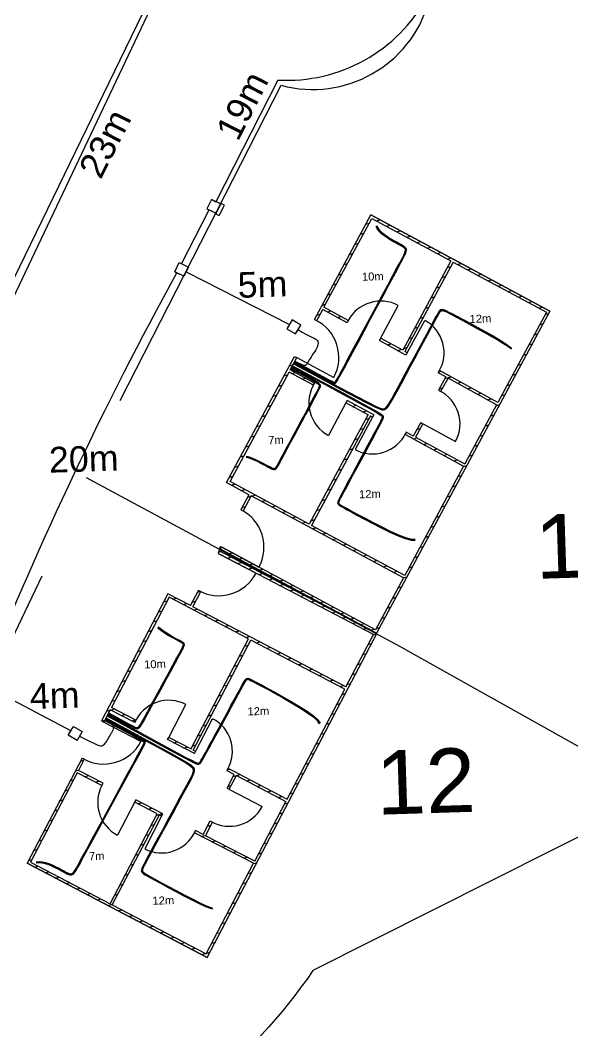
# Model space of a CAD drawing. Header units: millimetres. Extents: x 190 to 398, y 11 to 188.
# Drawn here: x 252.44 to 274.01, y 113.8 to 153.26 of the extents above; entities that cross this region are included whole.
import ezdxf

# ---------------------------------------------------------------- set-up
doc = ezdxf.new("R2010")
doc.units = ezdxf.units.MM
for name, color, linetype in [('cint', 94, 'Continuous'), ('cpri', 36, 'Continuous'), ('csec', 170, 'Continuous'), ('urbanizacion', 7, 'Continuous')]:
    doc.layers.add(name, color=color, linetype=linetype)
doc.styles.get("Standard").update_dxf_attribs({"font": 'arial.ttf'})
pattern_1 = [(16.72004, (-141.39198, 183.73113), (-0.0913433, 0.30407672), [])]
pattern_2 = [(16.02646, (-125.25624, 217.3366), (-0.08765578, 0.30516015), [])]

msp = doc.modelspace()

# ---------------------------------------------------------------- hatches: boundary and pattern name
at = {"layer": 'urbanizacion'}
h = msp.add_hatch(dxfattribs=at)
h.set_pattern_fill('ANSI31', color=256, scale=0.1, angle=-28.28)
h.set_pattern_definition(pattern_1)
h.paths.add_polyline_path([(269.335, 143.818), (272.976, 141.859), (271.082, 138.339), (268.806, 139.586), (268.758, 139.498), (269.048, 139.339), (268.762, 138.816), (268.85, 138.768), (269.136, 139.291), (271.035, 138.251), (270.611, 137.463), (270.698, 137.413), (273.112, 141.9), (266.12, 145.661), (263.925, 141.581), (264.013, 141.534), (264.247, 141.969), (265.196, 141.45), (265.244, 141.537), (264.295, 142.057), (266.161, 145.526), (269.247, 143.866), (267.368, 140.374), (266.507, 140.846), (266.459, 140.758), (267.495, 140.19), (267.543, 140.277), (267.456, 140.326)])
h = msp.add_hatch(dxfattribs=at)
h.set_pattern_fill('ANSI31', color=256, scale=0.1, angle=-28.28)
h.set_pattern_definition(pattern_1)
h.paths.add_polyline_path([(266.104, 137.813), (266.192, 137.766), (266.24, 137.854), (265.199, 138.414), (265.151, 138.326), (266.016, 137.861), (264.553, 135.141), (264.641, 135.094)])
h.paths.add_polyline_path([(262.93, 139.521), (263.877, 139.012, -0.017288), (263.927, 139.098), (262.978, 139.609), (263.236, 140.09), (263.148, 140.137), (261.387, 136.863), (261.475, 136.815)])
h.paths.add_polyline_path([(270.698, 137.413), (270.611, 137.463), (269.793, 135.943), (267.87, 136.977), (268.158, 137.504), (268.07, 137.552), (267.782, 137.025), (267.508, 137.172), (267.46, 137.084), (267.822, 136.889), (269.745, 135.854), (268.273, 133.118), (268.361, 133.07)])
h.paths.add_polyline_path([(261.475, 136.815), (261.387, 136.863), (260.495, 135.206), (261.367, 134.737), (261.05, 134.147, -0.015248), (261.138, 134.1), (261.456, 134.69), (267.399, 131.492), (266.305, 129.459), (260.362, 132.656), (260.269, 132.706), (260.226, 132.616), (266.345, 129.324), (267.487, 131.445), (268.361, 133.07), (268.273, 133.118), (267.446, 131.58), (263.805, 133.539), (264.641, 135.094), (264.553, 135.141), (263.717, 133.587), (260.631, 135.247)])
h = msp.add_hatch(dxfattribs=at)
h.set_pattern_fill('ANSI31', color=256, scale=0.1, angle=-28.9735)
h.set_pattern_definition(pattern_2)
h.paths.add_polyline_path([(259.192, 124.759), (259.281, 124.713), (259.235, 124.625), (258.187, 125.172), (258.233, 125.261), (259.104, 124.806), (260.535, 127.542), (260.624, 127.496)])
h.paths.add_polyline_path([(255.999, 126.43), (256.951, 125.932, 0.017288), (256.908, 125.842), (255.952, 126.341), (255.699, 125.858), (255.611, 125.904), (257.334, 129.198), (257.423, 129.152)])
h.paths.add_polyline_path([(262.099, 121.181), (262.01, 121.224), (262.81, 122.755), (260.875, 123.767), (260.6, 123.232), (260.511, 123.278), (260.786, 123.813), (260.511, 123.957), (260.557, 124.046), (260.92, 123.856), (262.856, 122.843), (264.296, 125.597), (264.385, 125.551)])
h.paths.add_polyline_path([(257.423, 129.152), (257.334, 129.198), (258.206, 130.865), (259.083, 130.406), (259.394, 131, 0.015248), (259.482, 130.954), (259.172, 130.36), (265.152, 127.232), (266.222, 129.278), (260.242, 132.406), (260.148, 132.455), (260.2, 132.541), (266.357, 129.321), (265.241, 127.186), (264.385, 125.551), (264.296, 125.597), (265.106, 127.144), (261.442, 129.06), (260.624, 127.496), (260.535, 127.542), (261.353, 129.106), (258.248, 130.731)])
h = msp.add_hatch(dxfattribs=at)
h.set_pattern_fill('ANSI31', color=256, scale=0.1, angle=-28.9735)
h.set_pattern_definition(pattern_2)
h.paths.add_polyline_path([(256.032, 118.717), (259.696, 116.801), (261.549, 120.343), (259.24, 121.529), (259.286, 121.617), (259.58, 121.467), (259.853, 121.997), (259.941, 121.951), (259.669, 121.421), (261.595, 120.432), (262.01, 121.224), (262.099, 121.181), (259.738, 116.666), (252.703, 120.345), (254.851, 124.451), (254.939, 124.404), (254.71, 123.966), (255.672, 123.473), (255.627, 123.384), (254.664, 123.878), (252.838, 120.388), (255.943, 118.764), (257.781, 122.277), (256.908, 122.726), (256.953, 122.815), (258.005, 122.275), (257.959, 122.186), (257.87, 122.231)])

# ---------------------------------------------------------------- linework, layer by layer
at = {"layer": 'cint'}
for points in [[(263.137, 139.906), (263.631, 139.64), (264.007, 139.438), (264.282, 139.291), (264.473, 139.191), (264.596, 139.128), (264.668, 139.095), (264.705, 139.082), (264.725, 139.082), (264.741, 139.088), (264.76, 139.107), (264.788, 139.147), (264.83, 139.217), (264.891, 139.324), (264.976, 139.479), (265.09, 139.69), (265.238, 139.965), (265.423, 140.308), (265.637, 140.707), (265.872, 141.143), (266.117, 141.598), (266.363, 142.055), (266.6, 142.496), (266.819, 142.902), (267.01, 143.256), (267.165, 143.545), (267.286, 143.772), (267.378, 143.946), (267.443, 144.076), (267.485, 144.169), (267.508, 144.234), (267.517, 144.28), (267.513, 144.314), (267.502, 144.345), (267.482, 144.374), (267.452, 144.403), (267.412, 144.433), (267.362, 144.465), (267.299, 144.502), (267.223, 144.544), (267.134, 144.592), (267.031, 144.648), (266.919, 144.711), (266.803, 144.782), (266.69, 144.859), (266.584, 144.943), (266.491, 145.033), (266.417, 145.128), (266.367, 145.229)], [(263.107, 139.849), (264.159, 139.283), (264.969, 138.848), (265.57, 138.528), (265.995, 138.306), (266.28, 138.164), (266.456, 138.085), (266.559, 138.053), (266.622, 138.049), (266.673, 138.061), (266.722, 138.09), (266.773, 138.139), (266.829, 138.213), (266.895, 138.317), (266.974, 138.454), (267.07, 138.63), (267.187, 138.847), (267.328, 139.109), (267.488, 139.405), (267.659, 139.723), (267.836, 140.052), (268.013, 140.38), (268.182, 140.694), (268.337, 140.982), (268.471, 141.232), (268.581, 141.435), (268.667, 141.594), (268.734, 141.714), (268.784, 141.801), (268.823, 141.861), (268.852, 141.898), (268.876, 141.918), (268.898, 141.928), (268.923, 141.93), (268.956, 141.924), (269.003, 141.907), (269.072, 141.876), (269.169, 141.827), (269.299, 141.759), (269.469, 141.668), (269.687, 141.551), (269.952, 141.408), (270.251, 141.245), (270.562, 141.074), (270.864, 140.904), (271.138, 140.745), (271.363, 140.607), (271.518, 140.498), (271.584, 140.43)], [(263.116, 139.867), (264.168, 139.301), (264.977, 138.867), (265.576, 138.547), (266, 138.326), (266.282, 138.185), (266.456, 138.106), (266.556, 138.074), (266.617, 138.071), (266.666, 138.083), (266.713, 138.11), (266.762, 138.159), (266.817, 138.231), (266.881, 138.334), (266.959, 138.469), (267.055, 138.643), (267.171, 138.86), (267.312, 139.12), (267.471, 139.416), (267.642, 139.734), (267.819, 140.063), (267.996, 140.39), (268.165, 140.705), (268.32, 140.993), (268.455, 141.244), (268.566, 141.449), (268.653, 141.609), (268.72, 141.731), (268.772, 141.819), (268.811, 141.88), (268.842, 141.919), (268.867, 141.94), (268.891, 141.95), (268.918, 141.953), (268.953, 141.947), (269.002, 141.929), (269.073, 141.897), (269.171, 141.848), (269.303, 141.779), (269.476, 141.687), (269.695, 141.569), (269.963, 141.425), (270.263, 141.262), (270.575, 141.09), (270.879, 140.919), (271.154, 140.758), (271.38, 140.617), (271.537, 140.507), (271.603, 140.436)], [(263.126, 139.885), (264.177, 139.319), (264.985, 138.885), (265.583, 138.567), (266.004, 138.346), (266.284, 138.205), (266.455, 138.128), (266.553, 138.096), (266.611, 138.093), (266.658, 138.104), (266.704, 138.131), (266.751, 138.178), (266.805, 138.249), (266.868, 138.35), (266.945, 138.484), (267.039, 138.657), (267.155, 138.872), (267.295, 139.132), (267.454, 139.426), (267.625, 139.744), (267.802, 140.073), (267.978, 140.401), (268.148, 140.715), (268.304, 141.005), (268.439, 141.257), (268.55, 141.463), (268.638, 141.624), (268.707, 141.748), (268.759, 141.838), (268.8, 141.9), (268.832, 141.939), (268.859, 141.962), (268.885, 141.973), (268.913, 141.976), (268.949, 141.97), (269.001, 141.952), (269.074, 141.919), (269.174, 141.869), (269.308, 141.799), (269.482, 141.706), (269.703, 141.587), (269.973, 141.442), (270.274, 141.278), (270.588, 141.105), (270.893, 140.933), (271.17, 140.77), (271.397, 140.628), (271.555, 140.515), (271.622, 140.442)], [(263.055, 139.753), (264.185, 139.144), (265.041, 138.682), (265.663, 138.346), (266.088, 138.114), (266.354, 137.965), (266.5, 137.877), (266.563, 137.831), (266.582, 137.805), (266.588, 137.78), (266.585, 137.748), (266.573, 137.705), (266.547, 137.644), (266.507, 137.561), (266.449, 137.451), (266.373, 137.307), (266.275, 137.125), (266.155, 136.902), (266.017, 136.647), (265.868, 136.37), (265.713, 136.082), (265.558, 135.794), (265.41, 135.518), (265.273, 135.264), (265.154, 135.044), (265.058, 134.864), (264.983, 134.724), (264.927, 134.617), (264.888, 134.538), (264.863, 134.482), (264.85, 134.443), (264.847, 134.417), (264.851, 134.396), (264.861, 134.377), (264.883, 134.356), (264.922, 134.327), (264.986, 134.288), (265.081, 134.234), (265.212, 134.162), (265.387, 134.067), (265.613, 133.946), (265.89, 133.797), (266.206, 133.63), (266.541, 133.459), (266.877, 133.296), (267.195, 133.154), (267.477, 133.046), (267.704, 132.984), (267.857, 132.983)], [(263.004, 139.656), (263.337, 139.477), (263.595, 139.338), (263.786, 139.233), (263.921, 139.157), (264.009, 139.104), (264.063, 139.067), (264.09, 139.041), (264.102, 139.019), (264.106, 138.996), (264.103, 138.966), (264.089, 138.924), (264.064, 138.866), (264.024, 138.785), (263.967, 138.677), (263.892, 138.536), (263.796, 138.357), (263.678, 138.137), (263.542, 137.886), (263.395, 137.613), (263.243, 137.33), (263.091, 137.048), (262.945, 136.777), (262.812, 136.529), (262.697, 136.315), (262.604, 136.142), (262.531, 136.009), (262.477, 135.91), (262.437, 135.841), (262.408, 135.795), (262.387, 135.768), (262.371, 135.755), (262.356, 135.75), (262.34, 135.749), (262.321, 135.753), (262.297, 135.761), (262.266, 135.775), (262.226, 135.794), (262.177, 135.82), (262.115, 135.853), (262.04, 135.893), (261.95, 135.941), (261.849, 135.994), (261.742, 136.049), (261.632, 136.101), (261.524, 136.148), (261.423, 136.187), (261.333, 136.213), (261.258, 136.223)], [(255.888, 126.212), (256.22, 126.032), (256.478, 125.893), (256.67, 125.79), (256.807, 125.719), (256.9, 125.673), (256.96, 125.649), (256.997, 125.641), (257.022, 125.643), (257.044, 125.652), (257.067, 125.671), (257.094, 125.705), (257.129, 125.758), (257.175, 125.836), (257.235, 125.942), (257.312, 126.083), (257.409, 126.261), (257.528, 126.48), (257.664, 126.731), (257.812, 127.003), (257.966, 127.286), (258.119, 127.567), (258.266, 127.837), (258.4, 128.085), (258.516, 128.299), (258.61, 128.471), (258.682, 128.604), (258.735, 128.704), (258.771, 128.776), (258.793, 128.825), (258.805, 128.857), (258.807, 128.878), (258.803, 128.893), (258.794, 128.906), (258.781, 128.92), (258.761, 128.936), (258.733, 128.955), (258.695, 128.977), (258.646, 129.005), (258.585, 129.038), (258.51, 129.079), (258.42, 129.128), (258.321, 129.183), (258.216, 129.243), (258.112, 129.307), (258.014, 129.371), (257.927, 129.435), (257.855, 129.496), (257.806, 129.553)], [(255.835, 126.117), (256.963, 125.504), (257.818, 125.04), (258.44, 124.704), (258.867, 124.476), (259.137, 124.334), (259.29, 124.26), (259.363, 124.233), (259.395, 124.231), (259.42, 124.24), (259.445, 124.259), (259.474, 124.294), (259.511, 124.348), (259.558, 124.428), (259.619, 124.536), (259.698, 124.679), (259.796, 124.86), (259.917, 125.083), (260.056, 125.338), (260.206, 125.614), (260.362, 125.901), (260.518, 126.188), (260.668, 126.464), (260.806, 126.717), (260.925, 126.937), (261.022, 127.116), (261.099, 127.256), (261.158, 127.361), (261.202, 127.437), (261.236, 127.488), (261.261, 127.52), (261.282, 127.538), (261.301, 127.545), (261.323, 127.547), (261.353, 127.541), (261.398, 127.523), (261.466, 127.491), (261.562, 127.442), (261.695, 127.371), (261.87, 127.276), (262.095, 127.154), (262.371, 127.004), (262.684, 126.831), (263.01, 126.644), (263.33, 126.452), (263.623, 126.264), (263.868, 126.087), (264.044, 125.93), (264.129, 125.803)], [(255.752, 125.965), (256.244, 125.697), (256.619, 125.493), (256.892, 125.343), (257.081, 125.238), (257.201, 125.169), (257.268, 125.127), (257.299, 125.103), (257.31, 125.087), (257.313, 125.07), (257.308, 125.043), (257.29, 124.998), (257.255, 124.925), (257.198, 124.815), (257.115, 124.659), (257.001, 124.449), (256.852, 124.174), (256.666, 123.832), (256.449, 123.434), (256.213, 122.999), (255.966, 122.545), (255.718, 122.089), (255.479, 121.649), (255.259, 121.244), (255.067, 120.89), (254.91, 120.602), (254.786, 120.376), (254.691, 120.204), (254.618, 120.079), (254.563, 119.993), (254.521, 119.938), (254.488, 119.906), (254.457, 119.889), (254.425, 119.882), (254.39, 119.883), (254.35, 119.892), (254.303, 119.909), (254.247, 119.934), (254.182, 119.966), (254.106, 120.007), (254.017, 120.055), (253.914, 120.111), (253.799, 120.17), (253.677, 120.228), (253.55, 120.281), (253.422, 120.323), (253.296, 120.352), (253.176, 120.362), (253.064, 120.348)], [(255.763, 125.986), (256.813, 125.415), (257.617, 124.977), (258.211, 124.651), (258.626, 124.419), (258.897, 124.262), (259.056, 124.16), (259.136, 124.096), (259.17, 124.049), (259.187, 124.003), (259.189, 123.951), (259.176, 123.885), (259.145, 123.801), (259.096, 123.693), (259.025, 123.556), (258.933, 123.382), (258.816, 123.167), (258.675, 122.908), (258.515, 122.614), (258.343, 122.297), (258.165, 121.969), (257.987, 121.642), (257.816, 121.328), (257.659, 121.039), (257.523, 120.787), (257.411, 120.582), (257.324, 120.42), (257.258, 120.295), (257.212, 120.202), (257.182, 120.134), (257.166, 120.085), (257.162, 120.05), (257.167, 120.023), (257.18, 119.998), (257.205, 119.97), (257.248, 119.937), (257.315, 119.894), (257.412, 119.837), (257.544, 119.764), (257.718, 119.669), (257.938, 119.549), (258.207, 119.403), (258.509, 119.24), (258.826, 119.072), (259.137, 118.911), (259.424, 118.768), (259.668, 118.656), (259.848, 118.586), (259.946, 118.569)], [(255.773, 126.003), (256.822, 125.433), (257.628, 124.993), (258.223, 124.667), (258.641, 124.433), (258.913, 124.275), (259.074, 124.172), (259.156, 124.105), (259.192, 124.057), (259.209, 124.009), (259.211, 123.954), (259.198, 123.887), (259.167, 123.801), (259.117, 123.691), (259.046, 123.552), (258.952, 123.377), (258.835, 123.161), (258.694, 122.901), (258.534, 122.606), (258.361, 122.288), (258.183, 121.96), (258.005, 121.633), (257.835, 121.32), (257.678, 121.031), (257.542, 120.781), (257.431, 120.577), (257.344, 120.416), (257.28, 120.293), (257.234, 120.201), (257.205, 120.135), (257.189, 120.088), (257.185, 120.055), (257.19, 120.03), (257.202, 120.006), (257.226, 119.98), (257.268, 119.948), (257.333, 119.907), (257.428, 119.851), (257.559, 119.778), (257.73, 119.685), (257.948, 119.566), (258.216, 119.421), (258.516, 119.259), (258.831, 119.092), (259.141, 118.931), (259.426, 118.788), (259.667, 118.676), (259.845, 118.606), (259.941, 118.589)], [(255.782, 126.021), (256.832, 125.45), (257.639, 125.01), (258.236, 124.682), (258.655, 124.448), (258.93, 124.288), (259.092, 124.183), (259.176, 124.115), (259.213, 124.064), (259.231, 124.014), (259.234, 123.958), (259.22, 123.888), (259.189, 123.801), (259.138, 123.689), (259.066, 123.548), (258.972, 123.371), (258.854, 123.154), (258.713, 122.893), (258.552, 122.598), (258.379, 122.28), (258.201, 121.951), (258.023, 121.624), (257.853, 121.311), (257.697, 121.024), (257.561, 120.774), (257.451, 120.571), (257.365, 120.412), (257.301, 120.29), (257.256, 120.201), (257.227, 120.136), (257.212, 120.092), (257.208, 120.06), (257.212, 120.036), (257.224, 120.014), (257.247, 119.99), (257.287, 119.96), (257.351, 119.919), (257.444, 119.865), (257.573, 119.793), (257.742, 119.701), (257.959, 119.583), (258.225, 119.439), (258.524, 119.277), (258.837, 119.111), (259.145, 118.951), (259.428, 118.809), (259.667, 118.696), (259.842, 118.625), (259.935, 118.608)]]:
    msp.add_lwpolyline(points, dxfattribs=at)
for points in [[(263.147, 139.923), (263.64, 139.658), (264.016, 139.456), (264.291, 139.309), (264.482, 139.209), (264.605, 139.146), (264.675, 139.113), (264.709, 139.102), (264.721, 139.102), (264.729, 139.106), (264.745, 139.12), (264.771, 139.158), (264.813, 139.227), (264.873, 139.334), (264.958, 139.489), (265.072, 139.699), (265.22, 139.974), (265.405, 140.318), (265.62, 140.716), (265.854, 141.152), (266.099, 141.608), (266.345, 142.064), (266.582, 142.505), (266.801, 142.911), (266.992, 143.266), (267.147, 143.554), (267.269, 143.782), (267.36, 143.956), (267.425, 144.084), (267.466, 144.176), (267.489, 144.239), (267.496, 144.28), (267.494, 144.309), (267.484, 144.335), (267.466, 144.361), (267.439, 144.387), (267.401, 144.416), (267.351, 144.448), (267.289, 144.485), (267.213, 144.526), (267.124, 144.574, -0.000513), (267.124, 144.574), (267.021, 144.63, -0.004425), (267.021, 144.63), (266.909, 144.694, -0.008303), (266.908, 144.694), (266.793, 144.765, -0.012493), (266.792, 144.765), (266.678, 144.842, -0.017769), (266.677, 144.843), (266.571, 144.927, -0.025035), (266.57, 144.928), (266.477, 145.018, -0.035466), (266.475, 145.02), (266.401, 145.116, -0.050126), (266.399, 145.119), (266.349, 145.22)], [(263.156, 139.941), (263.65, 139.676), (264.025, 139.474), (264.3, 139.327), (264.491, 139.226), (264.613, 139.164), (264.683, 139.132), (264.712, 139.122), (264.717, 139.122), (264.718, 139.123), (264.73, 139.133), (264.755, 139.169), (264.796, 139.237), (264.856, 139.344), (264.941, 139.498), (265.054, 139.709), (265.202, 139.984), (265.387, 140.327), (265.602, 140.726), (265.837, 141.162), (266.082, 141.617), (266.328, 142.074), (266.565, 142.514), (266.784, 142.921), (266.974, 143.275), (267.13, 143.564), (267.251, 143.791), (267.342, 143.965), (267.407, 144.093), (267.448, 144.184), (267.47, 144.244), (267.476, 144.281), (267.474, 144.305), (267.466, 144.326), (267.451, 144.348), (267.426, 144.372), (267.389, 144.4), (267.341, 144.431), (267.279, 144.467), (267.204, 144.509), (267.115, 144.557, -0.000513), (267.114, 144.557), (267.011, 144.613, -0.004425), (267.011, 144.613), (266.899, 144.676, -0.008303), (266.898, 144.677), (266.782, 144.748, -0.012493), (266.781, 144.749), (266.667, 144.826, -0.017769), (266.665, 144.828), (266.559, 144.911, -0.025035), (266.556, 144.914), (266.463, 145.004, -0.035466), (266.459, 145.008), (266.385, 145.104, -0.050126), (266.381, 145.11), (266.331, 145.211)], [(263.046, 139.735), (264.175, 139.127), (265.032, 138.665), (265.654, 138.328), (266.078, 138.096), (266.344, 137.947), (266.489, 137.861), (266.549, 137.817), (266.563, 137.796), (266.568, 137.778), (266.566, 137.752), (266.554, 137.712), (266.529, 137.653), (266.489, 137.57), (266.431, 137.46), (266.355, 137.316), (266.257, 137.134), (266.137, 136.912), (266, 136.656), (265.85, 136.379), (265.695, 136.091), (265.541, 135.804), (265.392, 135.528), (265.255, 135.274), (265.137, 135.053), (265.04, 134.874, 0.000761), (265.04, 134.874), (264.965, 134.733, 0.002212), (264.965, 134.733), (264.909, 134.626, 0.005123), (264.909, 134.626), (264.87, 134.547, 0.011196), (264.87, 134.546), (264.845, 134.49, 0.024214), (264.844, 134.489), (264.831, 134.45, 0.05003), (264.83, 134.446), (264.827, 134.419, 0.078801), (264.827, 134.413), (264.831, 134.392, 0.07664), (264.833, 134.387), (264.844, 134.368, 0.071148), (264.847, 134.363), (264.869, 134.341, 0.040383), (264.871, 134.339), (264.911, 134.311, 0.018413), (264.912, 134.31), (264.976, 134.271, 0.008267), (264.976, 134.271), (265.071, 134.217, 0.00372), (265.071, 134.217), (265.203, 134.144, 0.001588), (265.203, 134.144), (265.378, 134.05, 0.000543), (265.378, 134.05), (265.603, 133.928, 0.000403), (265.603, 133.928), (265.881, 133.779, 0.001735), (265.881, 133.779), (266.196, 133.613, 0.003259), (266.197, 133.612), (266.532, 133.441, 0.00513), (266.532, 133.441), (266.868, 133.278, 0.008029), (266.868, 133.278), (267.187, 133.136, 0.013396), (267.188, 133.135), (267.469, 133.027, 0.02558), (267.471, 133.027), (267.698, 132.965, 0.06321), (267.703, 132.964), (267.857, 132.963)], [(263.065, 139.77), (264.194, 139.162), (265.051, 138.7, -0.000416), (265.051, 138.7), (265.673, 138.364, -0.001046), (265.673, 138.364), (266.098, 138.131, -0.002607), (266.098, 138.131), (266.364, 137.982, -0.007102), (266.364, 137.982), (266.51, 137.895, -0.023031), (266.512, 137.894), (266.575, 137.847, -0.079692), (266.579, 137.843), (266.598, 137.817, -0.097046), (266.601, 137.81), (266.607, 137.785, -0.07764), (266.608, 137.778), (266.605, 137.747, -0.053423), (266.605, 137.743), (266.592, 137.699, -0.027705), (266.591, 137.697), (266.565, 137.637, -0.013378), (266.565, 137.636), (266.525, 137.553, -0.006294), (266.524, 137.552), (266.467, 137.441, -0.002769), (266.467, 137.441), (266.39, 137.298, -0.000966), (266.39, 137.298), (266.292, 137.116), (266.172, 136.893), (266.035, 136.637), (265.886, 136.36), (265.731, 136.072), (265.576, 135.785), (265.427, 135.509), (265.291, 135.255), (265.172, 135.034), (265.075, 134.855), (265.001, 134.715), (264.945, 134.608), (264.906, 134.53), (264.882, 134.475), (264.87, 134.439), (264.867, 134.417), (264.87, 134.403), (264.877, 134.389), (264.896, 134.371), (264.934, 134.344), (264.996, 134.305), (265.09, 134.252), (265.222, 134.18), (265.397, 134.085), (265.622, 133.963), (265.9, 133.814), (266.215, 133.648), (266.55, 133.477), (266.885, 133.314), (267.202, 133.172), (267.483, 133.065), (267.706, 133.004), (267.858, 133.003)], [(263.023, 139.692), (263.356, 139.512, -0.000428), (263.357, 139.512), (263.614, 139.373, -0.001272), (263.614, 139.373), (263.805, 139.268, -0.003047), (263.805, 139.268), (263.94, 139.192, -0.00701), (263.941, 139.191), (264.03, 139.138, -0.016508), (264.032, 139.137), (264.085, 139.1, -0.039644), (264.09, 139.096), (264.118, 139.069, -0.077314), (264.125, 139.06), (264.137, 139.038, -0.078794), (264.141, 139.026), (264.145, 139.003, -0.074698), (264.146, 138.991), (264.142, 138.961, -0.048955), (264.141, 138.954), (264.127, 138.912, -0.024767), (264.126, 138.908), (264.1, 138.85, -0.011827), (264.1, 138.848), (264.06, 138.767, -0.005531), (264.059, 138.766), (264.003, 138.658, -0.002424), (264.003, 138.658), (263.927, 138.517, -0.000843), (263.927, 138.517), (263.831, 138.338), (263.713, 138.118), (263.578, 137.867), (263.431, 137.594), (263.278, 137.311), (263.126, 137.029), (262.981, 136.758), (262.847, 136.51), (262.732, 136.296), (262.639, 136.123, -0.000642), (262.639, 136.123), (262.567, 135.99, -0.001905), (262.566, 135.99), (262.512, 135.891, -0.00455), (262.512, 135.89), (262.471, 135.821, -0.010415), (262.471, 135.819), (262.442, 135.773, -0.024209), (262.439, 135.77), (262.418, 135.743, -0.05552), (262.412, 135.737), (262.396, 135.724, -0.093438), (262.383, 135.717), (262.368, 135.712, -0.072763), (262.357, 135.71), (262.341, 135.709, -0.052735), (262.333, 135.71), (262.314, 135.714, -0.035362), (262.308, 135.715), (262.284, 135.723, -0.020564), (262.281, 135.725), (262.25, 135.738, -0.011241), (262.248, 135.739), (262.209, 135.758, -0.005852), (262.208, 135.758), (262.158, 135.784, -0.002784), (262.158, 135.784), (262.096, 135.817, -0.00103), (262.096, 135.817), (262.021, 135.858), (261.931, 135.906), (261.831, 135.959), (261.724, 136.013), (261.615, 136.065), (261.509, 136.111), (261.41, 136.149), (261.324, 136.173), (261.252, 136.183)], [(263.014, 139.674), (263.347, 139.494, -0.000428), (263.347, 139.494), (263.604, 139.355, -0.001272), (263.604, 139.355), (263.795, 139.251, -0.003047), (263.795, 139.251), (263.93, 139.175, -0.00701), (263.931, 139.174), (264.02, 139.121, -0.016508), (264.021, 139.12), (264.074, 139.083, -0.039644), (264.076, 139.081), (264.104, 139.055, -0.077314), (264.108, 139.05), (264.119, 139.028, -0.078794), (264.121, 139.022), (264.126, 138.999, -0.074698), (264.126, 138.993), (264.122, 138.964, -0.048955), (264.122, 138.96), (264.108, 138.918, -0.024767), (264.108, 138.916), (264.082, 138.858, -0.011827), (264.082, 138.857), (264.042, 138.776, -0.005531), (264.042, 138.776), (263.985, 138.667, -0.002424), (263.985, 138.667), (263.91, 138.526, -0.000843), (263.91, 138.526), (263.813, 138.347), (263.695, 138.128), (263.56, 137.876), (263.413, 137.603), (263.261, 137.321), (263.109, 137.038), (262.963, 136.768), (262.83, 136.52), (262.714, 136.305), (262.621, 136.133, -0.000642), (262.621, 136.133), (262.549, 136, -0.001905), (262.549, 135.999), (262.494, 135.901, -0.00455), (262.494, 135.9), (262.454, 135.831, -0.010415), (262.454, 135.83), (262.425, 135.784, -0.024209), (262.424, 135.782), (262.403, 135.756, -0.05552), (262.399, 135.752), (262.383, 135.739, -0.093438), (262.377, 135.736), (262.362, 135.731, -0.072763), (262.357, 135.73), (262.341, 135.729, -0.052735), (262.337, 135.73), (262.317, 135.733, -0.035362), (262.315, 135.734), (262.29, 135.742, -0.020564), (262.289, 135.743), (262.258, 135.756, -0.011241), (262.257, 135.757), (262.218, 135.776, -0.005852), (262.217, 135.776), (262.167, 135.802, -0.002784), (262.167, 135.802), (262.106, 135.835, -0.00103), (262.106, 135.835), (262.03, 135.875), (261.94, 135.924), (261.84, 135.976), (261.733, 136.031), (261.624, 136.083), (261.517, 136.13), (261.417, 136.168), (261.329, 136.193), (261.255, 136.203)], [(255.869, 126.177), (256.201, 125.997, 0.000428), (256.201, 125.997), (256.459, 125.857, 0.001272), (256.459, 125.857), (256.651, 125.755, 0.003047), (256.651, 125.754), (256.789, 125.683, 0.00701), (256.79, 125.683), (256.883, 125.637, 0.016508), (256.885, 125.636), (256.945, 125.612, 0.039644), (256.951, 125.61), (256.989, 125.602, 0.077314), (257.001, 125.601), (257.025, 125.603, 0.078794), (257.038, 125.606), (257.059, 125.615, 0.074698), (257.069, 125.621), (257.092, 125.64, 0.048955), (257.098, 125.646), (257.125, 125.68, 0.024767), (257.128, 125.683), (257.163, 125.736, 0.011827), (257.164, 125.738), (257.21, 125.816, 0.005531), (257.21, 125.816), (257.27, 125.923, 0.002424), (257.27, 125.923), (257.347, 126.063, 0.000843), (257.347, 126.064), (257.444, 126.242), (257.563, 126.461), (257.699, 126.712), (257.847, 126.984), (258.001, 127.266), (258.154, 127.548), (258.301, 127.818), (258.435, 128.066), (258.551, 128.279), (258.645, 128.452, 0.000642), (258.645, 128.452), (258.717, 128.585, 0.001905), (258.717, 128.585), (258.77, 128.685, 0.00455), (258.77, 128.686), (258.807, 128.758, 0.010415), (258.807, 128.759), (258.83, 128.808, 0.024209), (258.831, 128.812), (258.842, 128.844, 0.05552), (258.844, 128.853), (258.847, 128.874, 0.093438), (258.845, 128.888), (258.841, 128.903, 0.072763), (258.837, 128.914), (258.828, 128.927, 0.052735), (258.823, 128.934), (258.81, 128.948, 0.035362), (258.806, 128.952), (258.785, 128.968, 0.020564), (258.783, 128.969), (258.755, 128.988, 0.011241), (258.753, 128.989), (258.715, 129.011, 0.005852), (258.714, 129.012), (258.666, 129.039, 0.002784), (258.665, 129.04), (258.604, 129.073, 0.00103), (258.604, 129.073), (258.529, 129.114), (258.44, 129.163), (258.34, 129.218), (258.237, 129.278), (258.134, 129.34), (258.037, 129.404), (257.952, 129.466), (257.884, 129.524), (257.836, 129.579)], [(255.878, 126.195), (256.211, 126.014, 0.000428), (256.211, 126.014), (256.468, 125.875, 0.001272), (256.468, 125.875), (256.66, 125.772, 0.003047), (256.66, 125.772), (256.798, 125.701, 0.00701), (256.798, 125.701), (256.892, 125.655, 0.016508), (256.893, 125.655), (256.953, 125.631, 0.039644), (256.956, 125.63), (256.993, 125.621, 0.077314), (256.999, 125.621), (257.024, 125.623, 0.078794), (257.03, 125.624), (257.052, 125.633, 0.074698), (257.057, 125.636), (257.08, 125.656, 0.048955), (257.082, 125.658), (257.11, 125.692, 0.024767), (257.111, 125.694), (257.146, 125.747, 0.011827), (257.146, 125.748), (257.192, 125.826, 0.005531), (257.193, 125.826), (257.252, 125.933, 0.002424), (257.252, 125.933), (257.329, 126.073, 0.000843), (257.329, 126.073), (257.426, 126.252), (257.545, 126.47), (257.682, 126.721), (257.83, 126.994), (257.983, 127.276), (258.136, 127.558), (258.283, 127.828), (258.418, 128.075), (258.534, 128.289), (258.627, 128.461, 0.000642), (258.627, 128.461), (258.699, 128.595, 0.001905), (258.699, 128.595), (258.752, 128.694, 0.00455), (258.752, 128.695), (258.789, 128.767, 0.010415), (258.789, 128.767), (258.812, 128.817, 0.024209), (258.812, 128.818), (258.823, 128.851, 0.05552), (258.824, 128.855), (258.827, 128.876, 0.093438), (258.826, 128.883), (258.822, 128.898, 0.072763), (258.82, 128.903), (258.811, 128.917, 0.052735), (258.809, 128.92), (258.795, 128.934, 0.035362), (258.793, 128.936), (258.773, 128.952, 0.020564), (258.772, 128.953), (258.744, 128.971, 0.011241), (258.743, 128.972), (258.705, 128.994, 0.005852), (258.705, 128.995), (258.656, 129.022, 0.002784), (258.656, 129.022), (258.594, 129.056, 0.00103), (258.594, 129.056), (258.519, 129.097), (258.43, 129.145), (258.331, 129.201), (258.227, 129.261), (258.123, 129.323), (258.025, 129.387), (257.939, 129.45), (257.87, 129.51), (257.821, 129.566)], [(255.826, 126.099), (256.953, 125.487), (257.808, 125.023, 0.000416), (257.808, 125.023), (258.43, 124.686, 0.001046), (258.43, 124.686), (258.857, 124.458, 0.002607), (258.857, 124.458), (259.128, 124.317, 0.007102), (259.128, 124.316), (259.281, 124.242, 0.023031), (259.283, 124.242), (259.356, 124.214, 0.079692), (259.362, 124.213), (259.394, 124.211, 0.097046), (259.402, 124.212), (259.426, 124.221, 0.07764), (259.432, 124.224), (259.457, 124.243, 0.053423), (259.46, 124.246), (259.489, 124.281, 0.027705), (259.491, 124.283), (259.527, 124.337, 0.013378), (259.528, 124.338), (259.575, 124.417, 0.006294), (259.575, 124.418), (259.637, 124.526, 0.002769), (259.637, 124.527), (259.715, 124.669, 0.000966), (259.715, 124.669), (259.814, 124.851), (259.935, 125.073), (260.073, 125.328), (260.224, 125.605), (260.38, 125.892), (260.536, 126.179), (260.685, 126.454), (260.823, 126.708), (260.943, 126.928), (261.04, 127.106), (261.116, 127.246), (261.175, 127.351), (261.219, 127.426), (261.252, 127.476), (261.275, 127.506), (261.292, 127.52), (261.306, 127.526), (261.321, 127.527), (261.347, 127.521), (261.39, 127.505), (261.457, 127.473), (261.553, 127.424), (261.685, 127.354), (261.86, 127.259), (262.085, 127.137), (262.362, 126.986), (262.674, 126.813), (263, 126.627), (263.32, 126.435), (263.612, 126.247), (263.856, 126.071), (264.029, 125.917), (264.113, 125.791)], [(255.845, 126.135), (256.972, 125.522), (257.827, 125.058), (258.449, 124.722), (258.876, 124.493), (259.146, 124.352), (259.298, 124.279), (259.367, 124.252), (259.392, 124.251), (259.41, 124.258), (259.431, 124.274), (259.458, 124.306), (259.494, 124.359), (259.541, 124.438), (259.602, 124.546), (259.68, 124.688), (259.779, 124.87), (259.9, 125.092), (260.038, 125.347), (260.188, 125.624), (260.345, 125.911), (260.5, 126.198), (260.65, 126.473), (260.788, 126.727), (260.908, 126.947), (261.005, 127.126, -0.000761), (261.005, 127.126), (261.081, 127.265, -0.002212), (261.081, 127.265), (261.14, 127.371, -0.005123), (261.14, 127.371), (261.185, 127.447, -0.011196), (261.185, 127.448), (261.219, 127.499, -0.024214), (261.22, 127.501), (261.245, 127.533, -0.05003), (261.248, 127.535), (261.269, 127.553, -0.078801), (261.274, 127.556), (261.294, 127.564, -0.07664), (261.299, 127.565), (261.321, 127.567, -0.071148), (261.327, 127.567), (261.357, 127.56, -0.040383), (261.36, 127.559), (261.405, 127.542, -0.018413), (261.407, 127.541), (261.474, 127.509, -0.008267), (261.475, 127.509), (261.571, 127.46, -0.00372), (261.572, 127.459), (261.704, 127.389, -0.001588), (261.704, 127.389), (261.88, 127.294, -0.000543), (261.88, 127.294), (262.104, 127.172, -0.000403), (262.104, 127.172), (262.381, 127.021, -0.001735), (262.381, 127.021), (262.693, 126.848, -0.003259), (262.693, 126.848), (263.02, 126.661, -0.00513), (263.02, 126.661), (263.341, 126.469, -0.008029), (263.341, 126.469), (263.634, 126.28, -0.013396), (263.635, 126.28), (263.88, 126.103, -0.02558), (263.881, 126.102), (264.057, 125.945, -0.06321), (264.06, 125.941), (264.146, 125.814)], [(255.733, 125.929), (256.225, 125.662), (256.6, 125.458), (256.873, 125.308), (257.061, 125.203), (257.18, 125.135), (257.245, 125.094), (257.269, 125.075), (257.272, 125.071), (257.273, 125.07), (257.27, 125.055), (257.254, 125.014), (257.219, 124.943), (257.163, 124.834), (257.08, 124.678), (256.966, 124.468), (256.817, 124.193), (256.63, 123.851), (256.414, 123.453), (256.178, 123.018), (255.931, 122.564), (255.683, 122.108), (255.444, 121.668), (255.224, 121.263), (255.032, 120.909), (254.875, 120.621), (254.751, 120.395), (254.656, 120.224), (254.584, 120.1), (254.53, 120.016), (254.491, 119.964), (254.464, 119.938), (254.443, 119.927), (254.421, 119.923), (254.395, 119.923), (254.361, 119.931), (254.317, 119.946), (254.265, 119.97), (254.201, 120.002), (254.125, 120.042), (254.036, 120.09, 0.000513), (254.036, 120.09), (253.933, 120.146, 0.004425), (253.932, 120.146), (253.818, 120.205, 0.008303), (253.816, 120.206), (253.694, 120.264, 0.012493), (253.692, 120.265), (253.566, 120.318, 0.017769), (253.563, 120.319), (253.435, 120.361, 0.025035), (253.431, 120.363), (253.305, 120.391, 0.035466), (253.299, 120.392), (253.179, 120.402, 0.050126), (253.171, 120.401), (253.059, 120.388)], [(255.742, 125.947), (256.234, 125.679), (256.609, 125.475), (256.883, 125.325), (257.071, 125.221), (257.191, 125.152), (257.257, 125.111), (257.284, 125.089), (257.291, 125.079), (257.293, 125.07), (257.289, 125.049), (257.272, 125.006), (257.237, 124.934), (257.18, 124.824), (257.097, 124.669), (256.983, 124.458), (256.834, 124.184), (256.648, 123.841), (256.432, 123.443), (256.195, 123.008), (255.949, 122.554), (255.701, 122.098), (255.462, 121.659), (255.241, 121.253), (255.049, 120.9), (254.893, 120.612), (254.769, 120.386), (254.673, 120.214), (254.601, 120.089), (254.547, 120.004), (254.506, 119.951), (254.476, 119.922), (254.45, 119.908), (254.423, 119.903), (254.392, 119.903), (254.355, 119.912), (254.31, 119.928), (254.256, 119.952), (254.192, 119.984), (254.115, 120.024), (254.026, 120.073, 0.000513), (254.026, 120.073), (253.923, 120.128, 0.004425), (253.923, 120.129), (253.808, 120.188, 0.008303), (253.808, 120.188), (253.686, 120.246, 0.012493), (253.685, 120.246), (253.558, 120.299, 0.017769), (253.557, 120.3), (253.428, 120.342, 0.025035), (253.427, 120.343), (253.301, 120.371, 0.035466), (253.298, 120.372), (253.177, 120.382, 0.050126), (253.173, 120.382), (253.061, 120.368)]]:
    msp.add_lwpolyline(points, format="xyb", dxfattribs=at)
at = {"layer": 'cpri'}
for p, q in [((251.255, 140.508), (257.528, 153.702)), ((259.901, 146.262), (260.08, 146.175)), ((259.726, 145.902), (259.906, 145.815))]:
    msp.add_line(p, q, dxfattribs=at)
msp.add_lwpolyline([(262.497, 150.925), (260.08, 146.175), (260.08, 146.175)], dxfattribs=at)
for points in [[(259.901, 146.262), (259.726, 145.902), (260.086, 145.728), (260.26, 146.088)], [(260.21, 145.64), (260.406, 146.045), (260.271, 146.11), (260.075, 145.705)]]:
    msp.add_lwpolyline(points, close=True, dxfattribs=at)
msp.add_arc((262.84, 157.152), 6.236, 266.8502, 331.388, dxfattribs=at)
at = {"layer": 'csec'}
for p, q in [((258.645, 143.799), (258.825, 143.711)), ((258.47, 143.439), (258.65, 143.352))]:
    msp.add_line(p, q, dxfattribs=at)
for points in [[(258.735, 143.755), (259.816, 145.859)], [(258.918, 143.444), (262.946, 141.386)], [(263.29, 141.183), (263.449, 141.087), (263.59, 141.009), (263.713, 140.945), (263.819, 140.893), (263.906, 140.847), (263.974, 140.804), (264.024, 140.761), (264.054, 140.714), (264.065, 140.66), (264.059, 140.599), (264.04, 140.534), (264.011, 140.467), (263.974, 140.399), (263.933, 140.333), (263.892, 140.269), (263.853, 140.21), (263.818, 140.158), (263.789, 140.112), (263.763, 140.071), (263.742, 140.035), (263.723, 140.002), (263.706, 139.972), (263.691, 139.945), (263.677, 139.919), (263.663, 139.893), (263.649, 139.869), (263.635, 139.847), (263.621, 139.827), (263.606, 139.809), (263.59, 139.795), (263.572, 139.784), (263.553, 139.778), (263.531, 139.776), (263.506, 139.78), (263.474, 139.79), (263.435, 139.806), (263.386, 139.83), (263.325, 139.861), (263.251, 139.901), (263.16, 139.949)], [(251.213, 127.212), (254.423, 125.511)], [(254.757, 125.311), (254.986, 125.192), (255.169, 125.099), (255.312, 125.028), (255.422, 124.979), (255.505, 124.947), (255.567, 124.933), (255.615, 124.932), (255.654, 124.943), (255.691, 124.965), (255.726, 124.994), (255.759, 125.03), (255.791, 125.071), (255.82, 125.115), (255.848, 125.161), (255.873, 125.206), (255.897, 125.25), (255.919, 125.291), (255.94, 125.328), (255.958, 125.363), (255.976, 125.395), (255.992, 125.425), (256.008, 125.453), (256.022, 125.48), (256.036, 125.506), (256.05, 125.531), (256.063, 125.556), (256.074, 125.58), (256.083, 125.603), (256.089, 125.625), (256.092, 125.647), (256.092, 125.667), (256.086, 125.687), (256.076, 125.706), (256.059, 125.725), (256.033, 125.746), (255.998, 125.77), (255.952, 125.798), (255.892, 125.831), (255.818, 125.872), (255.728, 125.921)]]:
    msp.add_lwpolyline(points, dxfattribs=at)
for points in [[(258.47, 143.439), (258.645, 143.799), (259.005, 143.624), (258.83, 143.264)], [(262.844, 141.213), (263.189, 141.011), (263.392, 141.355), (263.047, 141.558)], [(254.514, 125.686), (254.858, 125.483), (254.655, 125.138), (254.311, 125.341)]]:
    msp.add_lwpolyline(points, close=True, dxfattribs=at)
msp.add_lwpolyline([(251.03, 127.523, -0.02927), (258.551, 143.4, -4.45376)], format="xyb", dxfattribs=at)
at = {"layer": 'urbanizacion'}
for p, q in [((251.426, 141.605), (257.435, 153.969)), ((269.247, 143.866), (267.368, 140.374)), ((269.335, 143.818), (267.456, 140.326)), ((266.512, 140.855), (267.194, 142.123)), ((264.16, 142.017), (264.159, 142.018)), ((265.196, 141.45), (264.247, 141.969)), ((265.244, 141.537), (264.295, 142.057)), ((263.925, 141.581), (264.013, 141.534)), ((265.244, 141.537), (265.196, 141.45)), ((267.543, 140.277), (268.235, 141.54)), ((266.507, 140.846), (266.459, 140.758)), ((267.495, 140.19), (266.459, 140.758)), ((267.368, 140.374), (266.507, 140.846)), ((263.148, 140.137), (263.236, 140.09)), ((263.236, 140.09), (264.68, 139.313)), ((267.543, 140.277), (267.456, 140.326)), ((267.543, 140.277), (267.495, 140.19)), ((263.883, 139.008), (262.93, 139.521)), ((263.931, 139.096), (262.978, 139.609)), ((268.806, 139.586), (268.758, 139.498)), ((269.048, 139.339), (268.758, 139.498)), ((269.048, 139.339), (268.762, 138.816)), ((271.082, 138.339), (268.806, 139.586)), ((263.931, 139.096), (263.883, 139.008)), ((269.136, 139.291), (268.849, 138.768)), ((271.035, 138.251), (269.136, 139.291)), ((268.762, 138.816), (268.85, 138.768)), ((265.151, 138.326), (264.466, 137.052)), ((265.199, 138.414), (265.151, 138.326)), ((266.016, 137.861), (265.151, 138.326)), ((266.24, 137.854), (265.199, 138.414)), ((266.019, 137.866), (263.717, 133.587)), ((266.107, 137.818), (263.805, 133.539)), ((266.192, 137.766), (265.51, 136.498)), ((266.192, 137.766), (266.104, 137.813)), ((266.24, 137.854), (266.192, 137.766)), ((268.07, 137.552), (267.782, 137.025)), ((268.158, 137.504), (267.87, 136.977)), ((268.07, 137.552), (268.158, 137.504)), ((268.167, 137.5), (269.435, 136.818)), ((267.508, 137.172), (267.46, 137.084)), ((267.822, 136.889), (267.46, 137.084)), ((267.782, 137.025), (267.508, 137.172)), ((267.869, 136.978), (269.793, 135.943)), ((267.822, 136.889), (269.745, 135.854)), ((267.457, 128.701), (255.025, 135.391)), ((261.367, 134.737), (261.051, 134.148)), ((261.456, 134.69), (261.138, 134.1)), ((260.259, 132.708), (260.166, 132.446)), ((260.2, 132.541), (260.226, 132.616)), ((260.226, 132.616), (260.259, 132.708)), ((265.507, 129.774), (260.226, 132.616)), ((266.345, 129.324), (260.226, 132.616)), ((260.259, 132.708), (260.313, 132.683)), ((260.313, 132.683), (261.757, 131.906)), ((266.305, 129.459), (260.362, 132.656)), ((260.166, 132.446), (260.193, 132.432)), ((260.193, 132.432), (261.646, 131.672)), ((265.514, 129.762), (260.2, 132.541)), ((266.357, 129.321), (260.2, 132.541)), ((266.222, 129.278), (260.242, 132.406)), ((267.399, 131.492), (266.305, 129.459)), ((267.487, 131.445), (266.345, 129.324)), ((259.083, 130.406), (259.393, 130.999)), ((259.172, 130.36), (259.482, 130.954)), ((259.101, 124.801), (261.353, 129.106)), ((259.19, 124.755), (261.442, 129.06)), ((265.152, 127.232), (266.222, 129.278)), ((265.241, 127.186), (266.357, 129.321)), ((256.911, 125.84), (255.952, 126.341)), ((256.957, 125.928), (255.999, 126.43)), ((258.233, 125.261), (258.904, 126.544)), ((255.611, 125.904), (255.699, 125.858)), ((256.911, 125.84), (256.957, 125.928)), ((259.281, 124.713), (259.948, 125.989)), ((255.699, 125.858), (257.153, 125.097)), ((258.187, 125.172), (258.233, 125.261)), ((259.235, 124.625), (258.187, 125.172)), ((259.104, 124.806), (258.233, 125.261)), ((259.281, 124.713), (259.192, 124.759)), ((259.235, 124.625), (259.281, 124.713)), ((254.851, 124.451), (254.939, 124.404)), ((254.621, 124.012), (254.621, 124.012)), ((255.672, 123.473), (254.71, 123.966)), ((260.511, 123.957), (260.557, 124.046)), ((260.786, 123.813), (260.511, 123.957)), ((260.92, 123.856), (260.557, 124.046)), ((255.627, 123.384), (254.664, 123.878)), ((260.511, 123.278), (260.786, 123.813)), ((260.6, 123.232), (260.875, 123.767)), ((260.874, 123.767), (262.81, 122.755)), ((260.92, 123.856), (262.856, 122.843)), ((255.627, 123.384), (255.672, 123.473)), ((260.511, 123.278), (260.6, 123.232)), ((260.609, 123.227), (261.885, 122.56)), ((256.908, 122.726), (256.953, 122.815)), ((257.781, 122.277), (256.908, 122.726)), ((258.005, 122.275), (256.953, 122.815)), ((256.902, 122.716), (256.235, 121.441)), ((255.943, 118.764), (257.781, 122.277)), ((256.032, 118.717), (257.87, 122.231)), ((257.959, 122.186), (257.302, 120.905)), ((257.959, 122.186), (257.87, 122.231)), ((257.959, 122.186), (258.005, 122.275)), ((259.58, 121.467), (259.853, 121.997)), ((259.669, 121.421), (259.942, 121.951)), ((259.853, 121.997), (259.941, 121.951)), ((259.24, 121.529), (259.286, 121.617)), ((259.58, 121.467), (259.286, 121.617)), ((261.549, 120.343), (259.24, 121.529)), ((261.595, 120.432), (259.669, 121.421))]:
    msp.add_line(p, q, dxfattribs=at)
msp.add_lwpolyline([(317.924, 182.385), (336.518, 180.389), (336.149, 151.846), (333.15, 128.486), (316.501, 129.748), (294.235, 131.435), (263.862, 116.153, -0.147461), (254.078, 108.27, 68.774158)], format="xyb", dxfattribs=at)
for points in [[(256.342, 138.417), (262.629, 150.725)], [(263.925, 141.581), (266.12, 145.661), (273.112, 141.9), (267.487, 131.445)], [(264.295, 142.057), (266.161, 145.526), (269.247, 143.866)], [(269.335, 143.818), (272.976, 141.859), (271.082, 138.339)], [(264.013, 141.534), (264.247, 141.969)], [(261.367, 134.737), (260.495, 135.206), (263.148, 140.137)], [(262.978, 139.609), (263.236, 140.09)], [(263.717, 133.587), (260.631, 135.247), (262.93, 139.521)], [(271.035, 138.251), (269.793, 135.943)], [(269.745, 135.854), (267.446, 131.58), (263.805, 133.539)], [(267.399, 131.492), (261.456, 134.69)], [(251.568, 127.959), (253.294, 131.566)], [(259.083, 130.406), (258.206, 130.865), (255.611, 125.904)], [(261.353, 129.106), (258.248, 130.731), (255.999, 126.43)], [(265.152, 127.232), (259.172, 130.36)], [(262.856, 122.843), (265.106, 127.144), (261.442, 129.06)], [(267.457, 128.701), (277.558, 123.044)], [(254.851, 124.451), (252.703, 120.345), (259.738, 116.666), (265.241, 127.186)], [(255.952, 126.341), (255.699, 125.858)], [(254.939, 124.404), (254.71, 123.966)], [(254.664, 123.878), (252.838, 120.388), (255.943, 118.764)], [(261.595, 120.432), (262.81, 122.755)], [(256.032, 118.717), (259.696, 116.801), (261.549, 120.343)]]:
    msp.add_lwpolyline(points, dxfattribs=at)
for points in [[(266.12, 145.661), (273.112, 141.9), (273.112, 141.9), (266.12, 145.661)], [(252.703, 120.345), (259.738, 116.666), (259.738, 116.666), (252.703, 120.345)]]:
    msp.add_lwpolyline(points, close=True, dxfattribs=at)
for centre, radius, start, end in [((263.86, 155.263), 4.702, 254.8248, 343.9777), ((266.512, 140.855), 1.44, 61.72, 151.72), ((263.236, 140.09), 1.64, 331.72, 63.4671), ((267.543, 140.277), 1.44, 329.2917, 61.2819), ((265.151, 138.326), 1.447, 147.7582, 241.72), ((268.167, 137.5), 1.44, 331.72, 64.1174), ((266.192, 137.766), 1.44, 241.72, 333.7099), ((260.313, 132.683), 1.64, 331.72, 63.4671), ((260.193, 132.432), 1.64, 240.6423, 332.3894), ((258.233, 125.261), 1.447, 62.3894, 156.3512), ((259.281, 124.713), 1.44, 330.3995, 62.3894), ((255.699, 125.858), 1.64, 240.6423, 332.3894), ((256.902, 122.716), 1.44, 152.3894, 242.3894), ((260.609, 123.227), 1.44, 239.992, 332.3894), ((257.959, 122.186), 1.44, 242.8275, 334.8178)]:
    msp.add_arc(centre, radius, start, end, dxfattribs=at)

# ---------------------------------------------------------------- texts
at = {"layer": 'cint'}
for s, p in [('10m', (265.781, 143.088)), ('12m', (269.982, 141.442)), ('7m', (262.123, 136.705)), ('12m', (265.667, 134.592)), ('10m', (257.279, 127.95)), ('12m', (261.314, 126.116)), ('7m', (255.125, 120.461)), ('12m', (257.604, 118.723))]:
    msp.add_text(s, height=0.3125, rotation=1.7996, dxfattribs=at).set_placement(p)
at = {"layer": 'cpri'}
for s, p in [('19m', (260.933, 148.494)), ('23m', (255.577, 147.016))]:
    msp.add_text(s, height=1, rotation=63.1016, dxfattribs=at).set_placement(p)
at = {"layer": 'csec'}
for s, p in [('5m', (260.941, 142.42)), ('20m', (253.575, 135.594)), ('4m', (252.828, 126.367))]:
    msp.add_text(s, height=1, rotation=1.7996, dxfattribs=at).set_placement(p)
at = {"layer": 'urbanizacion'}
for s, p in [('11', (272.574, 131.448)), ('12', (266.362, 122.237))]:
    msp.add_text(s, height=2.5, rotation=1.7996, dxfattribs=at).set_placement(p)

doc.saveas('drawing.dxf')
